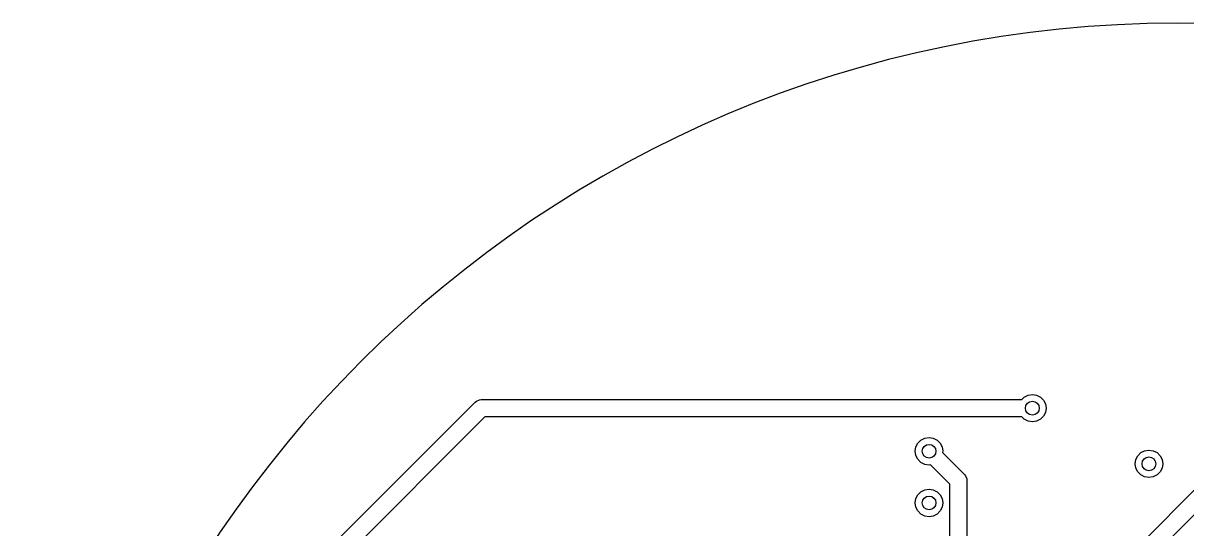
# Model space of a CAD drawing. Extents: x 116 to 183, y -110.2 to -37.6.
# Drawn here: x 115.95 to 149.73, y -52.25 to -37.57 of the extents above; entities that cross this region are included whole.
import ezdxf

# ---------------------------------------------------------------- set-up
doc = ezdxf.new("R2010")
doc.units = 0
doc.layers.add('BLACK', color=7, linetype='CONTINUOUS')

msp = doc.modelspace()

# ---------------------------------------------------------------- linework, layer by layer
at = {"layer": 'BLACK', "linetype": 'CONTINUOUS'}
for p, q in [((121.573223, -56.073223), (129.073224, -48.573223)), ((129.073224, -48.573223), (129.111108, -48.542132)), ((129.111108, -48.542132), (129.201228, -48.504803)), ((129.201228, -48.504803), (129.201237, -48.504803)), ((129.201237, -48.504803), (129.25, -48.5)), ((129.25, -48.5), (144.941279, -48.5)), ((144.941279, -48.5), (145.014886, -48.426393)), ((145.014886, -48.426393), (145.126393, -48.369577)), ((145.126393, -48.369577), (145.25, -48.35)), ((145.25, -48.35), (145.373607, -48.369577)), ((145.373607, -48.369577), (145.485114, -48.426393)), ((145.485114, -48.426393), (145.573607, -48.514886)), ((145.573607, -48.514886), (145.630423, -48.626393)), ((145.630423, -48.626393), (145.65, -48.75)), ((145.630423, -48.873607), (145.573607, -48.985114)), ((145.65, -48.75), (145.630423, -48.873607)), ((129.353553, -49), (122, -56.353553)), ((144.941279, -49), (129.353553, -49)), ((145.014886, -49.073607), (144.941279, -49)), ((145.126393, -49.130423), (145.014886, -49.073607)), ((145.25, -49.15), (145.126393, -49.130423)), ((145.373607, -49.130423), (145.25, -49.15)), ((145.485114, -49.073607), (145.373607, -49.130423)), ((145.573607, -48.985114), (145.485114, -49.073607)), ((142.014886, -49.676393), (142.126393, -49.619577)), ((142.126393, -49.619577), (142.25, -49.6)), ((142.25, -49.6), (142.373607, -49.619577)), ((142.373607, -49.619577), (142.485114, -49.676393)), ((141.85, -50), (141.869577, -49.876393)), ((141.869577, -49.876393), (141.926393, -49.764886)), ((141.926393, -49.764886), (142.014886, -49.676393)), ((142.485114, -49.676393), (142.573607, -49.764886)), ((142.573607, -49.764886), (142.630423, -49.876393)), ((142.630423, -49.876393), (142.65, -50)), ((148.399886, -50.041393), (148.511393, -49.984577)), ((148.511393, -49.984577), (148.635, -49.965)), ((148.635, -49.965), (148.758607, -49.984577)), ((148.758607, -49.984577), (148.870114, -50.041393)), ((141.869577, -50.123607), (141.85, -50)), ((141.926393, -50.235114), (141.869577, -50.123607)), ((142.014886, -50.323607), (141.926393, -50.235114)), ((142.126393, -50.380423), (142.014886, -50.323607)), ((142.65, -50), (142.643649, -50.040095)), ((142.643649, -50.040095), (143.276777, -50.673224)), ((148.235, -50.365), (148.254577, -50.241393)), ((148.254577, -50.241393), (148.311393, -50.129886)), ((148.311393, -50.129886), (148.399886, -50.041393)), ((148.870114, -50.041393), (148.958607, -50.129886)), ((148.958607, -50.129886), (149.015423, -50.241393)), ((149.015423, -50.241393), (149.035, -50.365)), ((142.25, -50.4), (142.126393, -50.380423)), ((142.290095, -50.393649), (142.25, -50.4)), ((142.85, -50.953553), (142.290095, -50.393649)), ((143.276777, -50.673224), (143.307868, -50.711108)), ((148.254577, -50.488607), (148.235, -50.365)), ((148.311393, -50.600114), (148.254577, -50.488607)), ((148.399886, -50.688607), (148.311393, -50.600114)), ((148.958607, -50.600114), (148.870114, -50.688607)), ((149.015423, -50.488607), (148.958607, -50.600114)), ((149.035, -50.365), (149.015423, -50.488607)), ((141.262223, -59.823562), (150.377562, -50.708223)), ((142.85, -52.884446), (142.85, -50.953553)), ((143.307868, -50.711108), (143.345197, -50.801228)), ((143.345197, -50.801228), (143.345197, -50.801237)), ((143.345197, -50.801237), (143.35, -50.85)), ((143.35, -50.85), (143.35, -52.988)), ((148.511393, -50.745423), (148.399886, -50.688607)), ((148.635, -50.765), (148.511393, -50.745423)), ((148.758607, -50.745423), (148.635, -50.765)), ((148.870114, -50.688607), (148.758607, -50.745423)), ((150.657893, -51.135), (141.689, -60.103893)), ((141.869577, -51.376393), (141.926393, -51.264886)), ((141.926393, -51.264886), (142.014886, -51.176393)), ((142.014886, -51.176393), (142.126393, -51.119577)), ((142.126393, -51.119577), (142.25, -51.1)), ((142.25, -51.1), (142.373607, -51.119577)), ((142.373607, -51.119577), (142.485114, -51.176393)), ((142.485114, -51.176393), (142.573607, -51.264886)), ((142.573607, -51.264886), (142.630423, -51.376393)), ((141.85, -51.5), (141.869577, -51.376393)), ((141.869577, -51.623607), (141.85, -51.5)), ((141.926393, -51.735114), (141.869577, -51.623607)), ((142.630423, -51.623607), (142.573607, -51.735114)), ((142.630423, -51.376393), (142.65, -51.5)), ((142.65, -51.5), (142.630423, -51.623607)), ((142.014886, -51.823607), (141.926393, -51.735114)), ((142.126393, -51.880423), (142.014886, -51.823607)), ((142.25, -51.9), (142.126393, -51.880423)), ((142.373607, -51.880423), (142.25, -51.9)), ((142.485114, -51.823607), (142.373607, -51.880423)), ((142.573607, -51.735114), (142.485114, -51.823607))]:
    msp.add_line(p, q, dxfattribs=at)
at = {"layer": 'BLACK'}
for centre in [(145.25, -48.75), (142.25, -50), (148.635, -50.365), (142.25, -51.5)]:
    msp.add_circle(centre, 0.2, dxfattribs=at)
msp.add_arc((149.450502, -71.074296), 33.5, 0, 180, dxfattribs=at)

doc.saveas('drawing.dxf')
